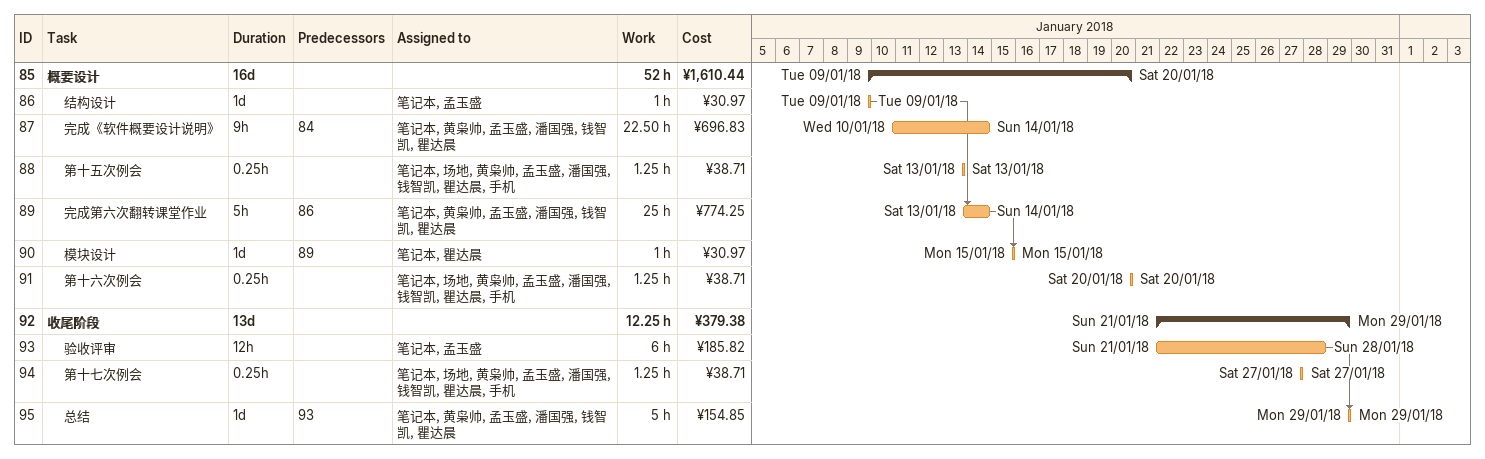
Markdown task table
| ID | Level | Task | Duration | Start | Finish | Predecessors | Resources | Work (h) | Cost (¥) |
|---|---|---|---|---|---|---|---|---|---|
| 85 | 1 | **概要设计** | 16d | 2018-01-09 | 2018-01-20 |  |  | 52 | 1610.44 |
| 86 | 2 | 结构设计 | 1d | 2018-01-09 | 2018-01-09 |  | 笔记本, 孟玉盛 | 1 | 30.97 |
| 87 | 2 | 完成《软件概要设计说明》 | 9h | 2018-01-10 | 2018-01-14 | 84 | 笔记本, 黄枭帅, 孟玉盛, 潘国强, 钱智凯, 瞿达晨 | 22.50 | 696.83 |
| 88 | 2 | 第十五次例会 | 0.25h | 2018-01-13 | 2018-01-13 |  | 笔记本, 场地, 黄枭帅, 孟玉盛, 潘国强, 钱智凯, 瞿达晨, 手机 | 1.25 | 38.71 |
| 89 | 2 | 完成第六次翻转课堂作业 | 5h | 2018-01-13 | 2018-01-14 | 86 | 笔记本, 黄枭帅, 孟玉盛, 潘国强, 钱智凯, 瞿达晨 | 25 | 774.25 |
| 90 | 2 | 模块设计 | 1d | 2018-01-15 | 2018-01-15 | 89 | 笔记本, 瞿达晨 | 1 | 30.97 |
| 91 | 2 | 第十六次例会 | 0.25h | 2018-01-20 | 2018-01-20 |  | 笔记本, 场地, 黄枭帅, 孟玉盛, 潘国强, 钱智凯, 瞿达晨, 手机 | 1.25 | 38.71 |
| 92 | 1 | **收尾阶段** | 13d | 2018-01-21 | 2018-01-29 |  |  | 12.25 | 379.38 |
| 93 | 2 | 验收评审 | 12h | 2018-01-21 | 2018-01-28 |  | 笔记本, 孟玉盛 | 6 | 185.82 |
| 94 | 2 | 第十七次例会 | 0.25h | 2018-01-27 | 2018-01-27 |  | 笔记本, 场地, 黄枭帅, 孟玉盛, 潘国强, 钱智凯, 瞿达晨, 手机 | 1.25 | 38.71 |
| 95 | 2 | 总结 | 1d | 2018-01-29 | 2018-01-29 | 93 | 笔记本, 黄枭帅, 孟玉盛, 潘国强, 钱智凯, 瞿达晨 | 5 | 154.85 |
